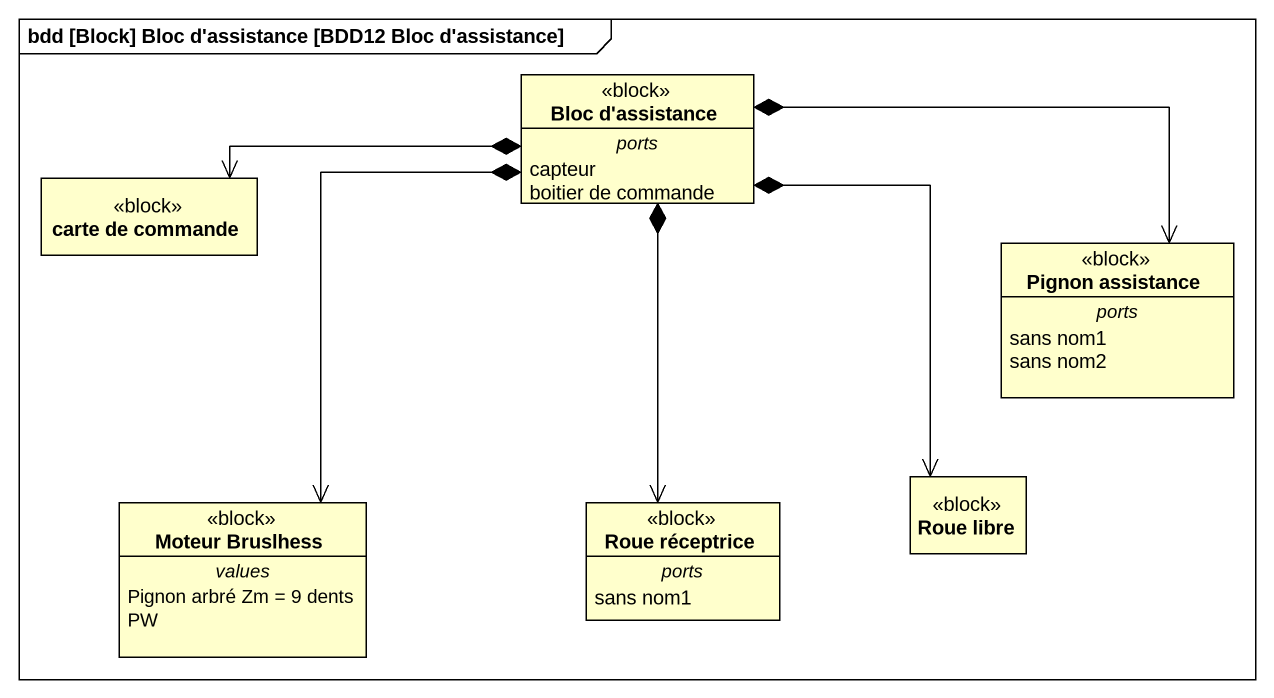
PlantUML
@startuml
mainframe bdd [Block] Bloc d'assistance [BDD12 Bloc d'assistance]
hide circle
hide empty members
class "Bloc d'assistance" as Bloc_d_assistance <<block>> {
  -- ports --
  capteur
  boitier de commande
}
class "carte de commande" as carte_de_commande <<block>>
class "Pignon assistance" as Pignon_assistance <<block>> {
  -- ports --
  sans nom1
  sans nom2
}
class "Roue libre" as Roue_libre <<block>>
class "Moteur Bruslhess" as Moteur_Bruslhess <<block>> {
  -- values --
  Pignon arbré Zm = 9 dents
  PW
}
class "Roue réceptrice" as Roue_réceptrice <<block>> {
  -- ports --
  sans nom1
}
Bloc_d_assistance *-left-> carte_de_commande
Bloc_d_assistance *-right-> Pignon_assistance
Bloc_d_assistance *--> Roue_libre
Bloc_d_assistance *--> Moteur_Bruslhess
Bloc_d_assistance *--> Roue_réceptrice
@enduml
